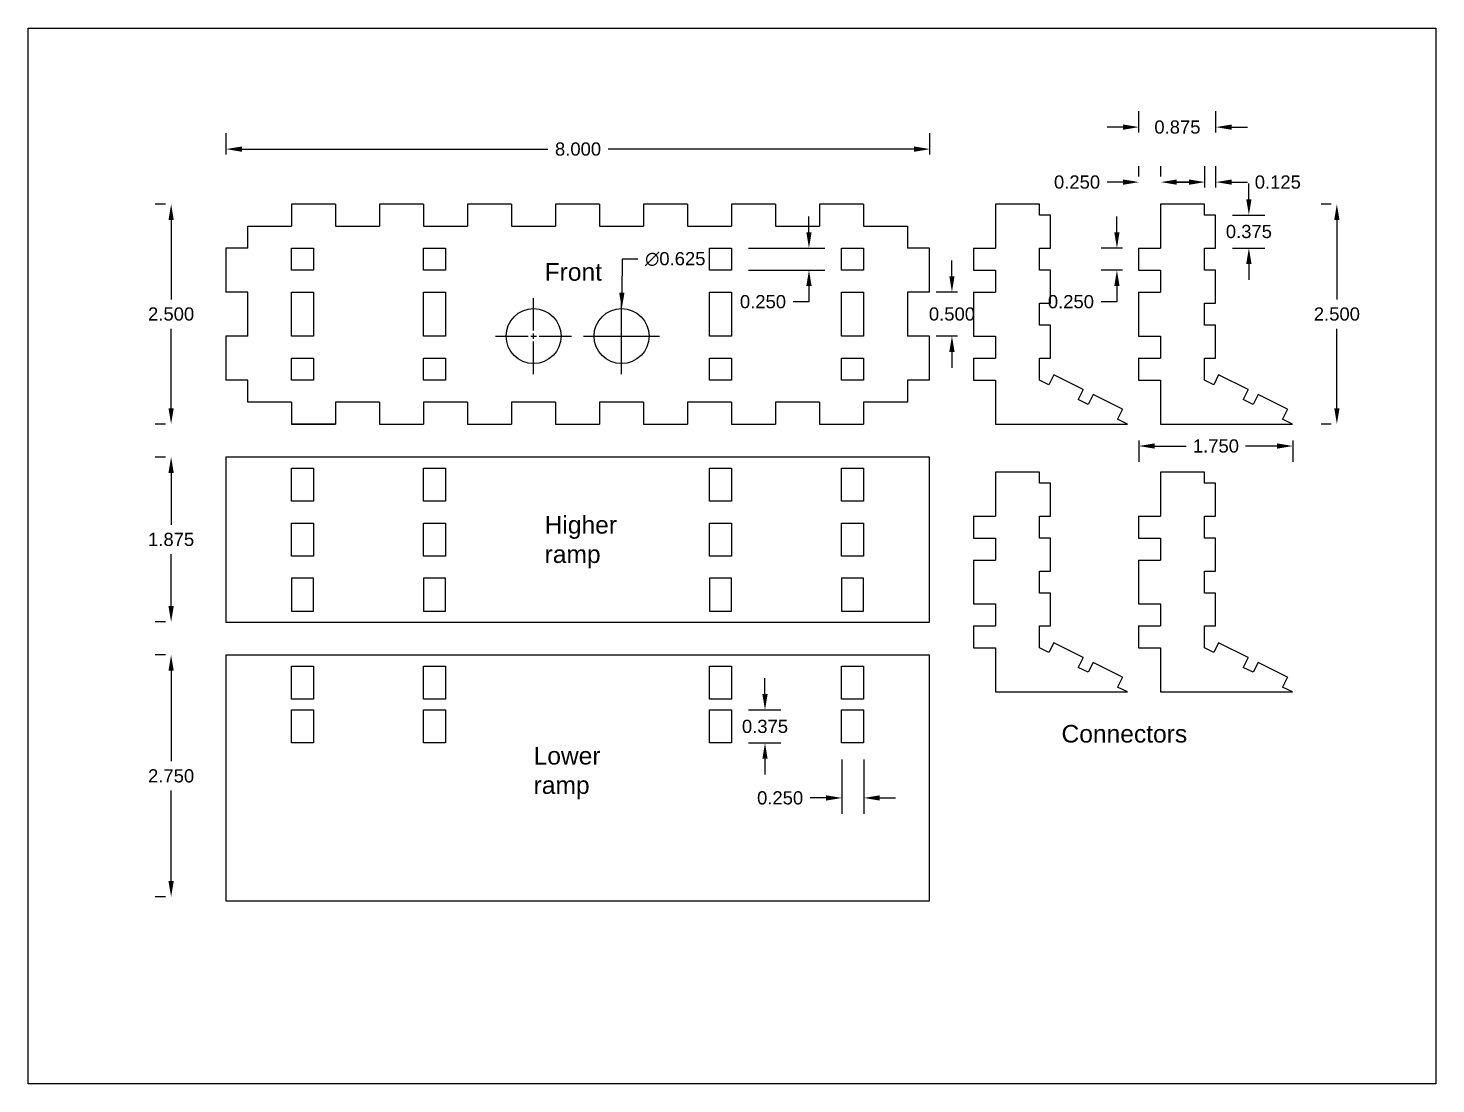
# Model space of a CAD drawing. Header units: inches. Extents: x -38 to 34.9, y -2.3 to 35.3.
# Drawn here: x 0 to 16, y 0 to 12 of the extents above; entities that cross this region are included whole.
import ezdxf

# ---------------------------------------------------------------- set-up
doc = ezdxf.new("R2010")
doc.units = ezdxf.units.IN
doc.header["$MEASUREMENT"] = 0
doc.linetypes.add('CENTER2', pattern=[1.125, 0.75, -0.125, 0.125, -0.125])
for name, color, linetype in [('Construction line', 3, 'Continuous'), ('Cut', 1, 'Continuous'), ('Labels', 6, 'Continuous')]:
    doc.layers.add(name, color=color, linetype=linetype)
doc.styles.get("Standard").update_dxf_attribs({"font": 'Arial.ttf'})
doc.dimstyles.get("Standard").update_dxf_attribs({"dimtxt": 0.15, "dimasz": 0.18, "dimexe": 0.18, "dimexo": 0.0625, "dimgap": 0.09, "dimtad": 0, "dimtih": 1, "dimtoh": 1, "dimdec": 3, "dimzin": 0, "dimdsep": 46, "dimtxsty": 'Standard', "dimcen": 0.09, "dimadec": 0, "dimazin": 0, "dimtfac": 1, "dimtdec": 3, "dimtofl": 0, "dimtmove": 0, "dimatfit": 3, "dimfxl": 1, "dimtolj": 1, "dimtzin": 0, "dimarcsym": 0})

# ---------------------------------------------------------------- blocks, each defined once
blk = doc.blocks.new('*D79')
at = {"layer": 'Defpoints', "color": 0, "transparency": 16777216}
for p in [(1.625, 10), (1.625, 7.5), (1.625, 7.5)]:
    blk.add_point(p, dxfattribs=at)
at = {"layer": 'Labels', "color": 0, "lineweight": -2, "transparency": 16777216}
for p, q in [((1.562, 10), (1.445, 10)), ((1.625, 9.82), (1.625, 8.916)), ((1.625, 7.68), (1.625, 8.584)), ((1.562, 7.5), (1.445, 7.5))]:
    blk.add_line(p, q, dxfattribs=at)
at = {"layer": 'Labels', "color": 0, "transparency": 16777216}
for points in [[(1.595, 9.82), (1.655, 9.82), (1.625, 10)], [(1.595, 7.68), (1.655, 7.68), (1.625, 7.5)]]:
    blk.add_solid(points, dxfattribs=at)
at = {"layer": 'Labels', "color": 0, "transparency": 16777216, "insert": (1.625, 8.75), "char_height": 0.15, "attachment_point": 5}
blk.add_mtext('\\A1;2.500', dxfattribs=at)
blk = doc.blocks.new('*D80')
at = {"layer": 'Defpoints', "color": 0, "transparency": 16777216}
for p in [(1.625, 7.125), (1.625, 7.125), (1.625, 5.25)]:
    blk.add_point(p, dxfattribs=at)
at = {"layer": 'Labels', "color": 0, "lineweight": -2, "transparency": 16777216}
for p, q in [((1.562, 7.125), (1.445, 7.125)), ((1.625, 6.945), (1.625, 6.354)), ((1.625, 5.43), (1.625, 6.021)), ((1.562, 5.25), (1.445, 5.25))]:
    blk.add_line(p, q, dxfattribs=at)
at = {"layer": 'Labels', "color": 0, "transparency": 16777216}
for points in [[(1.595, 6.945), (1.655, 6.945), (1.625, 7.125)], [(1.595, 5.43), (1.655, 5.43), (1.625, 5.25)]]:
    blk.add_solid(points, dxfattribs=at)
at = {"layer": 'Labels', "color": 0, "transparency": 16777216, "insert": (1.625, 6.188), "char_height": 0.15, "attachment_point": 5}
blk.add_mtext('\\A1;1.875', dxfattribs=at)
blk = doc.blocks.new('*D81')
at = {"layer": 'Defpoints', "color": 0, "transparency": 16777216}
for p in [(1.625, 4.875), (1.625, 2.125), (1.625, 2.125)]:
    blk.add_point(p, dxfattribs=at)
at = {"layer": 'Labels', "color": 0, "lineweight": -2, "transparency": 16777216}
for p, q in [((1.562, 4.875), (1.445, 4.875)), ((1.625, 4.695), (1.625, 3.666)), ((1.625, 2.305), (1.625, 3.334)), ((1.562, 2.125), (1.445, 2.125))]:
    blk.add_line(p, q, dxfattribs=at)
at = {"layer": 'Labels', "color": 0, "transparency": 16777216}
for points in [[(1.595, 4.695), (1.655, 4.695), (1.625, 4.875)], [(1.595, 2.305), (1.655, 2.305), (1.625, 2.125)]]:
    blk.add_solid(points, dxfattribs=at)
at = {"layer": 'Labels', "color": 0, "transparency": 16777216, "insert": (1.625, 3.5), "char_height": 0.15, "attachment_point": 5}
blk.add_mtext('\\A1;2.750', dxfattribs=at)
blk = doc.blocks.new('*D82')
at = {"layer": 'Defpoints', "color": 0, "transparency": 16777216}
for p in [(10.25, 10.625), (2.25, 10.5), (10.25, 10.5)]:
    blk.add_point(p, dxfattribs=at)
at = {"layer": 'Labels', "color": 0, "lineweight": -2, "transparency": 16777216}
for p, q in [((2.25, 10.562), (2.25, 10.805)), ((10.25, 10.562), (10.25, 10.805)), ((2.43, 10.625), (5.907, 10.625)), ((10.07, 10.625), (6.593, 10.625))]:
    blk.add_line(p, q, dxfattribs=at)
at = {"layer": 'Labels', "color": 0, "transparency": 16777216}
for points in [[(2.43, 10.655), (2.43, 10.595), (2.25, 10.625)], [(10.07, 10.655), (10.07, 10.595), (10.25, 10.625)]]:
    blk.add_solid(points, dxfattribs=at)
at = {"layer": 'Labels', "color": 0, "transparency": 16777216, "insert": (6.25, 10.625), "char_height": 0.15, "attachment_point": 5}
blk.add_mtext('\\A1;8.000', dxfattribs=at)
blk = doc.blocks.new('*U83')
at = {"layer": 'Labels', "color": 0, "linetype": 'CENTER2', "transparency": 16777216}
for p, q in [((0, 0.0625), (0, 0.4325)), ((-0.4325, 0), (-0.0625, 0)), ((0.0625, 0), (0.4325, 0)), ((0, -0.4325), (0, -0.0625))]:
    blk.add_line(p, q, dxfattribs=at)
at = {"layer": 'Labels', "color": 0, "linetype": 'Continuous', "transparency": 16777216}
for p, q in [((-0.03125, 0), (0.03125, 0)), ((0, -0.03125), (0, 0.03125))]:
    blk.add_line(p, q, dxfattribs=at)
blk = doc.blocks.new('*U84')
at = {"layer": 'Labels', "color": 0, "linetype": 'CENTER2', "transparency": 16777216}
for p, q in [((0, 0.0625), (0, 0.4325)), ((-0.4325, 0), (-0.0625, 0)), ((0.0625, 0), (0.4325, 0)), ((0, -0.4325), (0, -0.0625))]:
    blk.add_line(p, q, dxfattribs=at)
at = {"layer": 'Labels', "color": 0, "linetype": 'Continuous', "transparency": 16777216}
for p, q in [((-0.03125, 0), (0.03125, 0)), ((0, -0.03125), (0, 0.03125))]:
    blk.add_line(p, q, dxfattribs=at)
blk = doc.blocks.new('*D85')
at = {"layer": 'Defpoints', "color": 0, "transparency": 16777216}
for p in [(6.747, 8.812), (6.743, 8.187)]:
    blk.add_point(p, dxfattribs=at)
at = {"layer": 'Labels', "color": 0, "lineweight": -2, "transparency": 16777216}
for p, q in [((6.75, 9.375), (6.748, 8.992)), ((6.93, 9.375), (6.75, 9.375)), ((6.655, 8.5), (6.835, 8.5)), ((6.745, 8.41), (6.745, 8.59))]:
    blk.add_line(p, q, dxfattribs=at)
at = {"layer": 'Labels', "color": 0, "transparency": 16777216}
blk.add_solid([(6.718, 8.992), (6.778, 8.992), (6.747, 8.812)], dxfattribs=at)
at = {"layer": 'Labels', "color": 0, "transparency": 16777216, "insert": (7.355, 9.375), "char_height": 0.15, "attachment_point": 5}
blk.add_mtext('\\A1;∅0.625', dxfattribs=at)
blk = doc.blocks.new('*D86')
at = {"layer": 'Defpoints', "color": 0, "transparency": 16777216}
for p in [(8.125, 4.25), (8.125, 3.875), (8.375, 3.875)]:
    blk.add_point(p, dxfattribs=at)
at = {"layer": 'Labels', "color": 0, "lineweight": -2, "transparency": 16777216}
for p, q in [((8.375, 4.43), (8.375, 4.61)), ((8.1875, 4.25), (8.555, 4.25)), ((8.1875, 3.875), (8.555, 3.875)), ((8.375, 3.695), (8.375, 3.515))]:
    blk.add_line(p, q, dxfattribs=at)
at = {"layer": 'Labels', "color": 0, "transparency": 16777216}
for points in [[(8.345, 4.43), (8.405, 4.43), (8.375, 4.25)], [(8.345, 3.695), (8.405, 3.695), (8.375, 3.875)]]:
    blk.add_solid(points, dxfattribs=at)
at = {"layer": 'Labels', "color": 0, "transparency": 16777216, "insert": (8.375, 4.0625), "char_height": 0.15, "attachment_point": 5}
blk.add_mtext('\\A1;0.375', dxfattribs=at)
blk = doc.blocks.new('*D87')
at = {"layer": 'Defpoints', "color": 0, "transparency": 16777216}
for p in [(8.125, 9.5), (8.125, 9.25), (8.875, 9.25)]:
    blk.add_point(p, dxfattribs=at)
at = {"layer": 'Labels', "color": 0, "lineweight": -2, "transparency": 16777216}
for p, q in [((8.875, 9.68), (8.875, 9.86)), ((8.188, 9.5), (9.055, 9.5)), ((8.188, 9.25), (9.055, 9.25)), ((8.875, 9.07), (8.875, 8.89)), ((8.875, 8.89), (8.695, 8.89))]:
    blk.add_line(p, q, dxfattribs=at)
at = {"layer": 'Labels', "color": 0, "transparency": 16777216}
for points in [[(8.845, 9.68), (8.905, 9.68), (8.875, 9.5)], [(8.845, 9.07), (8.905, 9.07), (8.875, 9.25)]]:
    blk.add_solid(points, dxfattribs=at)
at = {"layer": 'Labels', "color": 0, "transparency": 16777216, "insert": (8.352, 8.89), "char_height": 0.15, "attachment_point": 5}
blk.add_mtext('\\A1;0.250', dxfattribs=at)
blk = doc.blocks.new('*D88')
at = {"layer": 'Defpoints', "color": 0, "transparency": 16777216}
for p in [(13.5, 10.25), (13.375, 10.125), (13.5, 10.125)]:
    blk.add_point(p, dxfattribs=at)
at = {"layer": 'Labels', "color": 0, "lineweight": -2, "transparency": 16777216}
for p, q in [((13.375, 10.188), (13.375, 10.43)), ((13.5, 10.188), (13.5, 10.43)), ((13.195, 10.25), (13.015, 10.25)), ((13.68, 10.25), (13.86, 10.25))]:
    blk.add_line(p, q, dxfattribs=at)
at = {"layer": 'Labels', "color": 0, "transparency": 16777216}
for points in [[(13.195, 10.28), (13.195, 10.22), (13.375, 10.25)], [(13.68, 10.28), (13.68, 10.22), (13.5, 10.25)]]:
    blk.add_solid(points, dxfattribs=at)
at = {"layer": 'Labels', "color": 0, "transparency": 16777216, "insert": (14.204, 10.25), "char_height": 0.15, "attachment_point": 5}
blk.add_mtext('\\A1;0.125', dxfattribs=at)
blk = doc.blocks.new('*D89')
at = {"layer": 'Defpoints', "color": 0, "transparency": 16777216}
for p in [(14.875, 10), (14.875, 7.5), (14.875, 7.5)]:
    blk.add_point(p, dxfattribs=at)
at = {"layer": 'Labels', "color": 0, "lineweight": -2, "transparency": 16777216}
for p, q in [((14.812, 10), (14.695, 10)), ((14.875, 9.82), (14.875, 8.916)), ((14.875, 7.68), (14.875, 8.584)), ((14.812, 7.5), (14.695, 7.5))]:
    blk.add_line(p, q, dxfattribs=at)
at = {"layer": 'Labels', "color": 0, "transparency": 16777216}
for points in [[(14.845, 9.82), (14.905, 9.82), (14.875, 10)], [(14.845, 7.68), (14.905, 7.68), (14.875, 7.5)]]:
    blk.add_solid(points, dxfattribs=at)
at = {"layer": 'Labels', "color": 0, "transparency": 16777216, "insert": (14.875, 8.75), "char_height": 0.15, "attachment_point": 5}
blk.add_mtext('\\A1;2.500', dxfattribs=at)
blk = doc.blocks.new('*D90')
at = {"layer": 'Defpoints', "color": 0, "transparency": 16777216}
for p in [(12.625, 10.75), (13.5, 10.875), (13.5, 10.75)]:
    blk.add_point(p, dxfattribs=at)
at = {"layer": 'Labels', "color": 0, "lineweight": -2, "transparency": 16777216}
for p, q in [((12.625, 10.8125), (12.625, 11.055)), ((13.5, 10.8125), (13.5, 11.055)), ((12.445, 10.875), (12.265, 10.875)), ((13.68, 10.875), (13.86, 10.875))]:
    blk.add_line(p, q, dxfattribs=at)
at = {"layer": 'Labels', "color": 0, "transparency": 16777216}
for points in [[(12.445, 10.905), (12.445, 10.845), (12.625, 10.875)], [(13.68, 10.905), (13.68, 10.845), (13.5, 10.875)]]:
    blk.add_solid(points, dxfattribs=at)
at = {"layer": 'Labels', "color": 0, "transparency": 16777216, "insert": (13.0625, 10.875), "char_height": 0.15, "attachment_point": 5}
blk.add_mtext('\\A1;0.875', dxfattribs=at)
blk = doc.blocks.new('*D91')
at = {"layer": 'Defpoints', "color": 0, "transparency": 16777216}
for p in [(12.5, 9.5), (12.375, 9.25), (12.5, 9.25)]:
    blk.add_point(p, dxfattribs=at)
at = {"layer": 'Labels', "color": 0, "lineweight": -2, "transparency": 16777216}
for p, q in [((12.375, 9.68), (12.375, 9.86)), ((12.438, 9.5), (12.195, 9.5)), ((12.438, 9.25), (12.195, 9.25)), ((12.375, 9.07), (12.375, 8.89)), ((12.375, 8.89), (12.195, 8.89))]:
    blk.add_line(p, q, dxfattribs=at)
at = {"layer": 'Labels', "color": 0, "transparency": 16777216}
for points in [[(12.345, 9.68), (12.405, 9.68), (12.375, 9.5)], [(12.345, 9.07), (12.405, 9.07), (12.375, 9.25)]]:
    blk.add_solid(points, dxfattribs=at)
at = {"layer": 'Labels', "color": 0, "transparency": 16777216, "insert": (11.852, 8.89), "char_height": 0.15, "attachment_point": 5}
blk.add_mtext('\\A1;0.250', dxfattribs=at)
blk = doc.blocks.new('*D92')
at = {"layer": 'Defpoints', "color": 0, "transparency": 16777216}
for p in [(13.625, 9.875), (13.625, 9.5), (13.875, 9.5)]:
    blk.add_point(p, dxfattribs=at)
at = {"layer": 'Labels', "color": 0, "lineweight": -2, "transparency": 16777216}
for p, q in [((13.875, 10.055), (13.875, 10.235)), ((13.6875, 9.875), (14.055, 9.875)), ((13.6875, 9.5), (14.055, 9.5)), ((13.875, 9.32), (13.875, 9.14))]:
    blk.add_line(p, q, dxfattribs=at)
at = {"layer": 'Labels', "color": 0, "transparency": 16777216}
for points in [[(13.845, 10.055), (13.905, 10.055), (13.875, 9.875)], [(13.845, 9.32), (13.905, 9.32), (13.875, 9.5)]]:
    blk.add_solid(points, dxfattribs=at)
at = {"layer": 'Labels', "color": 0, "transparency": 16777216, "insert": (13.875, 9.6875), "char_height": 0.15, "attachment_point": 5}
blk.add_mtext('\\A1;0.375', dxfattribs=at)
blk = doc.blocks.new('*D93')
at = {"layer": 'Defpoints', "color": 0, "transparency": 16777216}
for p in [(12.625, 7.375), (14.375, 7.375), (14.375, 7.25)]:
    blk.add_point(p, dxfattribs=at)
at = {"layer": 'Labels', "color": 0, "lineweight": -2, "transparency": 16777216}
for p, q in [((12.625, 7.312), (12.625, 7.07)), ((12.805, 7.25), (13.164, 7.25)), ((14.195, 7.25), (13.836, 7.25)), ((14.375, 7.312), (14.375, 7.07))]:
    blk.add_line(p, q, dxfattribs=at)
at = {"layer": 'Labels', "color": 0, "transparency": 16777216}
for points in [[(12.805, 7.28), (12.805, 7.22), (12.625, 7.25)], [(14.195, 7.28), (14.195, 7.22), (14.375, 7.25)]]:
    blk.add_solid(points, dxfattribs=at)
at = {"layer": 'Labels', "color": 0, "transparency": 16777216, "insert": (13.5, 7.25), "char_height": 0.15, "attachment_point": 5}
blk.add_mtext('\\A1;1.750', dxfattribs=at)
blk = doc.blocks.new('*D94')
at = {"layer": 'Defpoints', "color": 0, "transparency": 16777216}
for p in [(12.625, 10.25), (12.625, 10.25), (12.875, 10.25)]:
    blk.add_point(p, dxfattribs=at)
at = {"layer": 'Labels', "color": 0, "lineweight": -2, "transparency": 16777216}
for p, q in [((12.625, 10.312), (12.625, 10.43)), ((12.875, 10.312), (12.875, 10.43)), ((12.445, 10.25), (12.265, 10.25)), ((13.055, 10.25), (13.235, 10.25))]:
    blk.add_line(p, q, dxfattribs=at)
at = {"layer": 'Labels', "color": 0, "transparency": 16777216}
for points in [[(12.445, 10.28), (12.445, 10.22), (12.625, 10.25)], [(13.055, 10.28), (13.055, 10.22), (12.875, 10.25)]]:
    blk.add_solid(points, dxfattribs=at)
at = {"layer": 'Labels', "color": 0, "transparency": 16777216, "insert": (11.922, 10.25), "char_height": 0.15, "attachment_point": 5}
blk.add_mtext('\\A1;0.250', dxfattribs=at)
blk = doc.blocks.new('*D95')
at = {"layer": 'Defpoints', "color": 0, "transparency": 16777216}
for p in [(10.625, 9), (10.5, 8.5), (10.625, 8.5)]:
    blk.add_point(p, dxfattribs=at)
at = {"layer": 'Labels', "color": 0, "lineweight": -2, "transparency": 16777216}
for p, q in [((10.5, 9.18), (10.5, 9.36)), ((10.5625, 9), (10.32, 9)), ((10.5625, 8.5), (10.32, 8.5)), ((10.5, 8.32), (10.5, 8.14))]:
    blk.add_line(p, q, dxfattribs=at)
at = {"layer": 'Labels', "color": 0, "transparency": 16777216}
for points in [[(10.47, 9.18), (10.53, 9.18), (10.5, 9)], [(10.47, 8.32), (10.53, 8.32), (10.5, 8.5)]]:
    blk.add_solid(points, dxfattribs=at)
at = {"layer": 'Labels', "color": 0, "transparency": 16777216, "insert": (10.5, 8.75), "char_height": 0.15, "attachment_point": 5}
blk.add_mtext('\\A1;0.500', dxfattribs=at)
blk = doc.blocks.new('*D96')
at = {"layer": 'Defpoints', "color": 0, "transparency": 16777216}
for p in [(9.25, 3.75), (9.5, 3.75), (9.25, 3.25)]:
    blk.add_point(p, dxfattribs=at)
at = {"layer": 'Labels', "color": 0, "lineweight": -2, "transparency": 16777216}
for p, q in [((9.25, 3.688), (9.25, 3.07)), ((9.5, 3.688), (9.5, 3.07)), ((9.07, 3.25), (8.89, 3.25)), ((9.68, 3.25), (9.86, 3.25))]:
    blk.add_line(p, q, dxfattribs=at)
at = {"layer": 'Labels', "color": 0, "transparency": 16777216}
for points in [[(9.07, 3.28), (9.07, 3.22), (9.25, 3.25)], [(9.68, 3.28), (9.68, 3.22), (9.5, 3.25)]]:
    blk.add_solid(points, dxfattribs=at)
at = {"layer": 'Labels', "color": 0, "transparency": 16777216, "insert": (8.547, 3.25), "char_height": 0.15, "attachment_point": 5}
blk.add_mtext('\\A1;0.250', dxfattribs=at)

msp = doc.modelspace()

# ---------------------------------------------------------------- linework, layer by layer
at = {"layer": 'Construction line'}
for p, q in [((0, 0), (0, 12)), ((0, 12), (16, 12)), ((16, 12), (16, 0)), ((16, 0), (0, 0)), ((0, 0), (0, 0))]:
    msp.add_line(p, q, dxfattribs=at)
at = {"layer": 'Cut'}
for p, q in [((3.4951, 9.9995), (2.9951, 9.9995)), ((2.9951, 9.9995), (2.9951, 9.7495)), ((3.4951, 9.9995), (3.4951, 9.7495)), ((4.4951, 9.9995), (3.9951, 9.9995)), ((3.9951, 9.9995), (3.9951, 9.7495)), ((4.4951, 9.9995), (4.4951, 9.7495)), ((5.4951, 9.9995), (4.9951, 9.9995)), ((4.9951, 9.9995), (4.9951, 9.7495)), ((5.4951, 9.9995), (5.4951, 9.7495)), ((6.4951, 9.9995), (5.9951, 9.9995)), ((5.9951, 9.9995), (5.9951, 9.7495)), ((6.4951, 9.9995), (6.4951, 9.7495)), ((7.4951, 9.9995), (6.9951, 9.9995)), ((6.9951, 9.9995), (6.9951, 9.7495)), ((7.4951, 9.9995), (7.4951, 9.7495)), ((8.4951, 9.9995), (7.9951, 9.9995)), ((7.9951, 9.9995), (7.9951, 9.7495)), ((8.4951, 9.9995), (8.4951, 9.7495)), ((9.4951, 9.9995), (8.9951, 9.9995)), ((8.9951, 9.9995), (8.9951, 9.7495)), ((9.4951, 9.9995), (9.4951, 9.7495)), ((10.9951, 9.9995), (10.9951, 9.4995)), ((11.4951, 9.9995), (10.9951, 9.9995)), ((11.4951, 9.8745), (11.4951, 9.9995)), ((12.8701, 9.9995), (12.8701, 9.4995)), ((13.3701, 9.9995), (12.8701, 9.9995)), ((13.3701, 9.8745), (13.3701, 9.9995)), ((11.6201, 9.8745), (11.4951, 9.8745)), ((11.6201, 9.4995), (11.6201, 9.8745)), ((13.4951, 9.8745), (13.3701, 9.8745)), ((13.4951, 9.4995), (13.4951, 9.8745)), ((2.4951, 9.4995), (2.4951, 9.7495)), ((2.4951, 9.7495), (2.9951, 9.7495)), ((3.4951, 9.7495), (3.9951, 9.7495)), ((4.4951, 9.7495), (4.9951, 9.7495)), ((5.4951, 9.7495), (5.9951, 9.7495)), ((6.4951, 9.7495), (6.9951, 9.7495)), ((7.4951, 9.7495), (7.9951, 9.7495)), ((8.4951, 9.7495), (8.9951, 9.7495)), ((9.4951, 9.7495), (9.9951, 9.7495)), ((9.9951, 9.7495), (9.9951, 9.4995)), ((2.2451, 9.4995), (2.2451, 8.9995)), ((2.4951, 9.4995), (2.2451, 9.4995)), ((2.9951, 9.4995), (3.2451, 9.4995)), ((2.9951, 9.2495), (2.9951, 9.4995)), ((3.2451, 9.4995), (3.2451, 9.2495)), ((4.4951, 9.4995), (4.7451, 9.4995)), ((4.4951, 9.2495), (4.4951, 9.4995)), ((4.7451, 9.4995), (4.7451, 9.2495)), ((7.7451, 9.4995), (7.9951, 9.4995)), ((7.7451, 9.2495), (7.7451, 9.4995)), ((7.9951, 9.4995), (7.9951, 9.2495)), ((9.2451, 9.4995), (9.4951, 9.4995)), ((9.2451, 9.2495), (9.2451, 9.4995)), ((9.4951, 9.4995), (9.4951, 9.2495)), ((10.2451, 9.4995), (9.9951, 9.4995)), ((10.2451, 8.9995), (10.2451, 9.4995)), ((10.7451, 9.4995), (10.7451, 9.2495)), ((10.7451, 9.4995), (10.9951, 9.4995)), ((11.4951, 9.2495), (11.4951, 9.4995)), ((11.4951, 9.4995), (11.6201, 9.4995)), ((12.6201, 9.4995), (12.6201, 9.2495)), ((12.6201, 9.4995), (12.8701, 9.4995)), ((13.3701, 9.2495), (13.3701, 9.4995)), ((13.3701, 9.4995), (13.4951, 9.4995)), ((3.2451, 9.2495), (2.9951, 9.2495)), ((4.7451, 9.2495), (4.4951, 9.2495)), ((7.9951, 9.2495), (7.7451, 9.2495)), ((9.4951, 9.2495), (9.2451, 9.2495)), ((10.7451, 9.2495), (10.9951, 9.2495)), ((10.9951, 9.2495), (10.9951, 8.9995)), ((11.6201, 9.2495), (11.4951, 9.2495)), ((11.6201, 8.8745), (11.6201, 9.2495)), ((12.6201, 9.2495), (12.8701, 9.2495)), ((12.8701, 9.2495), (12.8701, 8.9995)), ((13.4951, 9.2495), (13.3701, 9.2495)), ((13.4951, 8.8745), (13.4951, 9.2495)), ((2.4951, 8.9995), (2.2451, 8.9995)), ((2.4951, 8.4995), (2.4951, 8.9995)), ((2.9951, 8.9995), (3.2451, 8.9995)), ((2.9951, 8.4995), (2.9951, 8.9995)), ((3.2451, 8.9995), (3.2451, 8.4995)), ((4.4951, 8.9995), (4.7451, 8.9995)), ((4.4951, 8.4995), (4.4951, 8.9995)), ((4.7451, 8.9995), (4.7451, 8.4995)), ((7.7451, 8.9995), (7.9951, 8.9995)), ((7.7451, 8.4995), (7.7451, 8.9995)), ((7.9951, 8.9995), (7.9951, 8.4995)), ((9.2451, 8.9995), (9.4951, 8.9995)), ((9.2451, 8.4995), (9.2451, 8.9995)), ((9.4951, 8.9995), (9.4951, 8.4995)), ((9.9951, 8.9995), (9.9951, 8.4995)), ((10.2451, 8.9995), (9.9951, 8.9995)), ((10.7451, 8.9995), (10.7451, 8.4995)), ((10.7451, 8.9995), (10.9951, 8.9995)), ((12.6201, 8.9995), (12.6201, 8.4995)), ((12.6201, 8.9995), (12.8701, 8.9995)), ((11.4951, 8.6245), (11.4951, 8.8745)), ((11.4951, 8.8745), (11.6201, 8.8745)), ((13.3701, 8.6245), (13.3701, 8.8745)), ((13.3701, 8.8745), (13.4951, 8.8745)), ((2.2451, 8.4995), (2.2451, 7.9995)), ((2.4951, 8.4995), (2.2451, 8.4995)), ((3.2451, 8.4995), (2.9951, 8.4995)), ((4.7451, 8.4995), (4.4951, 8.4995)), ((7.9951, 8.4995), (7.7451, 8.4995)), ((9.4951, 8.4995), (9.2451, 8.4995)), ((10.2451, 8.4995), (9.9951, 8.4995)), ((10.2451, 7.9995), (10.2451, 8.4995)), ((10.7451, 8.4995), (10.9951, 8.4995)), ((10.9951, 8.4995), (10.9951, 8.2495)), ((11.6201, 8.6245), (11.4951, 8.6245)), ((11.6201, 8.2495), (11.6201, 8.6245)), ((12.6201, 8.4995), (12.8701, 8.4995)), ((12.8701, 8.4995), (12.8701, 8.2495)), ((13.4951, 8.6245), (13.3701, 8.6245)), ((13.4951, 8.2495), (13.4951, 8.6245)), ((2.9951, 8.2495), (3.2451, 8.2495)), ((2.9951, 7.9995), (2.9951, 8.2495)), ((3.2451, 8.2495), (3.2451, 7.9995)), ((4.4951, 8.2495), (4.7451, 8.2495)), ((4.4951, 7.9995), (4.4951, 8.2495)), ((4.7451, 8.2495), (4.7451, 7.9995)), ((7.7451, 8.2495), (7.9951, 8.2495)), ((7.7451, 7.9995), (7.7451, 8.2495)), ((7.9951, 8.2495), (7.9951, 7.9995)), ((9.2451, 8.2495), (9.4951, 8.2495)), ((9.2451, 7.9995), (9.2451, 8.2495)), ((9.4951, 8.2495), (9.4951, 7.9995)), ((10.7451, 8.2495), (10.7451, 7.9995)), ((10.7451, 8.2495), (10.9951, 8.2495)), ((11.4951, 7.9995), (11.4951, 8.2495)), ((11.4951, 8.2495), (11.6201, 8.2495)), ((12.6201, 8.2495), (12.6201, 7.9995)), ((12.6201, 8.2495), (12.8701, 8.2495)), ((13.3701, 7.9995), (13.3701, 8.2495)), ((13.3701, 8.2495), (13.4951, 8.2495)), ((11.6565, 8.0586), (11.6006, 7.9467)), ((11.992, 7.8908), (11.6565, 8.0586)), ((13.5315, 8.0586), (13.4756, 7.9467)), ((13.867, 7.8908), (13.5315, 8.0586)), ((2.4951, 7.9995), (2.2451, 7.9995)), ((2.4951, 7.7495), (2.4951, 7.9995)), ((3.2451, 7.9995), (2.9951, 7.9995)), ((4.7451, 7.9995), (4.4951, 7.9995)), ((7.9951, 7.9995), (7.7451, 7.9995)), ((9.4951, 7.9995), (9.2451, 7.9995)), ((9.9951, 7.9995), (9.9951, 7.7495)), ((10.2451, 7.9995), (9.9951, 7.9995)), ((10.7451, 7.9995), (10.9951, 7.9995)), ((10.9951, 7.9995), (10.9951, 7.4995)), ((11.6006, 7.9467), (11.4951, 7.9995)), ((11.992, 7.8908), (11.9361, 7.779)), ((12.6201, 7.9995), (12.8701, 7.9995)), ((12.8701, 7.9995), (12.8701, 7.4995)), ((13.4756, 7.9467), (13.3701, 7.9995)), ((13.867, 7.8908), (13.8111, 7.779)), ((2.9951, 7.7495), (2.4951, 7.7495)), ((2.9951, 7.7495), (2.9951, 7.4995)), ((3.9951, 7.7495), (3.4951, 7.7495)), ((3.4951, 7.7495), (3.4951, 7.4995)), ((3.9951, 7.7495), (3.9951, 7.4995)), ((4.9951, 7.7495), (4.4951, 7.7495)), ((4.4951, 7.7495), (4.4951, 7.4995)), ((4.9951, 7.7495), (4.9951, 7.4995)), ((5.9951, 7.7495), (5.4951, 7.7495)), ((5.4951, 7.7495), (5.4951, 7.4995)), ((5.9951, 7.7495), (5.9951, 7.4995)), ((6.9951, 7.7495), (6.4951, 7.7495)), ((6.4951, 7.7495), (6.4951, 7.4995)), ((6.9951, 7.7495), (6.9951, 7.4995)), ((7.9951, 7.7495), (7.4951, 7.7495)), ((7.4951, 7.7495), (7.4951, 7.4995)), ((7.9951, 7.7495), (7.9951, 7.4995)), ((8.9951, 7.7495), (8.4951, 7.7495)), ((8.4951, 7.7495), (8.4951, 7.4995)), ((8.9951, 7.7495), (8.9951, 7.4995)), ((9.9951, 7.7495), (9.4951, 7.7495)), ((9.4951, 7.7495), (9.4951, 7.4995)), ((12.0479, 7.7231), (11.9361, 7.779)), ((12.1038, 7.8349), (12.0479, 7.7231)), ((12.4392, 7.6672), (12.1038, 7.8349)), ((13.9229, 7.7231), (13.8111, 7.779)), ((13.9788, 7.8349), (13.9229, 7.7231)), ((14.3142, 7.6672), (13.9788, 7.8349)), ((12.4392, 7.6672), (12.3833, 7.5554)), ((12.4951, 7.4995), (12.3833, 7.5554)), ((14.3142, 7.6672), (14.2583, 7.5554)), ((14.3701, 7.4995), (14.2583, 7.5554)), ((2.9951, 7.4995), (3.4951, 7.4995)), ((3.4951, 7.4995), (2.9951, 7.4995)), ((3.9951, 7.4995), (4.4951, 7.4995)), ((4.9951, 7.4995), (5.4951, 7.4995)), ((5.9951, 7.4995), (6.4951, 7.4995)), ((6.9951, 7.4995), (7.4951, 7.4995)), ((7.9951, 7.4995), (8.4951, 7.4995)), ((8.9951, 7.4995), (9.4951, 7.4995)), ((10.9951, 7.4995), (12.4951, 7.4995)), ((12.8701, 7.4995), (14.3701, 7.4995)), ((2.2451, 7.1245), (2.2451, 5.2495)), ((10.2451, 7.1245), (2.2451, 7.1245)), ((10.2451, 5.2495), (10.2451, 7.1245)), ((2.9951, 6.9995), (3.2451, 6.9995)), ((2.9951, 6.6245), (2.9951, 6.9995)), ((3.2451, 6.9995), (3.2451, 6.6245)), ((4.4951, 6.9995), (4.7451, 6.9995)), ((4.4951, 6.6245), (4.4951, 6.9995)), ((4.7451, 6.9995), (4.7451, 6.6245)), ((7.7451, 6.9995), (7.9951, 6.9995)), ((7.7451, 6.6245), (7.7451, 6.9995)), ((7.9951, 6.9995), (7.9951, 6.6245)), ((9.2451, 6.9995), (9.4951, 6.9995)), ((9.2451, 6.6245), (9.2451, 6.9995)), ((9.4951, 6.9995), (9.4951, 6.6245)), ((10.9951, 6.9544), (10.9951, 6.4544)), ((11.4951, 6.9544), (10.9951, 6.9544)), ((11.4951, 6.8294), (11.4951, 6.9544)), ((12.8701, 6.9544), (12.8701, 6.4544)), ((13.3701, 6.9544), (12.8701, 6.9544)), ((13.3701, 6.8294), (13.3701, 6.9544)), ((11.6201, 6.8294), (11.4951, 6.8294)), ((11.6201, 6.4544), (11.6201, 6.8294)), ((13.4951, 6.8294), (13.3701, 6.8294)), ((13.4951, 6.4544), (13.4951, 6.8294)), ((3.2451, 6.6245), (2.9951, 6.6245)), ((4.7451, 6.6245), (4.4951, 6.6245)), ((7.9951, 6.6245), (7.7451, 6.6245)), ((9.4951, 6.6245), (9.2451, 6.6245)), ((10.7451, 6.4544), (10.7451, 6.2044)), ((10.7451, 6.4544), (10.9951, 6.4544)), ((11.4951, 6.2044), (11.4951, 6.4544)), ((11.4951, 6.4544), (11.6201, 6.4544)), ((12.6201, 6.4544), (12.6201, 6.2044)), ((12.6201, 6.4544), (12.8701, 6.4544)), ((13.3701, 6.2044), (13.3701, 6.4544)), ((13.3701, 6.4544), (13.4951, 6.4544)), ((2.9951, 6.3745), (3.2451, 6.3745)), ((2.9951, 5.9995), (2.9951, 6.3745)), ((3.2451, 6.3745), (3.2451, 5.9995)), ((4.4951, 6.3745), (4.7451, 6.3745)), ((4.4951, 5.9995), (4.4951, 6.3745)), ((4.7451, 6.3745), (4.7451, 5.9995)), ((7.7451, 6.3745), (7.9951, 6.3745)), ((7.7451, 5.9995), (7.7451, 6.3745)), ((7.9951, 6.3745), (7.9951, 5.9995)), ((9.2451, 6.3745), (9.4951, 6.3745)), ((9.2451, 5.9995), (9.2451, 6.3745)), ((9.4951, 6.3745), (9.4951, 5.9995)), ((10.7451, 6.2044), (10.9951, 6.2044)), ((10.9951, 6.2044), (10.9951, 5.9544)), ((11.6201, 6.2044), (11.4951, 6.2044)), ((11.6201, 5.8294), (11.6201, 6.2044)), ((12.6201, 6.2044), (12.8701, 6.2044)), ((12.8701, 6.2044), (12.8701, 5.9544)), ((13.4951, 6.2044), (13.3701, 6.2044)), ((13.4951, 5.8294), (13.4951, 6.2044)), ((3.2451, 5.9995), (2.9951, 5.9995)), ((4.7451, 5.9995), (4.4951, 5.9995)), ((7.9951, 5.9995), (7.7451, 5.9995)), ((9.4951, 5.9995), (9.2451, 5.9995)), ((10.7451, 5.9544), (10.7451, 5.4544)), ((10.7451, 5.9544), (10.9951, 5.9544)), ((12.6201, 5.9544), (12.6201, 5.4544)), ((12.6201, 5.9544), (12.8701, 5.9544)), ((11.4951, 5.5794), (11.4951, 5.8294)), ((11.4951, 5.8294), (11.6201, 5.8294)), ((13.3701, 5.5794), (13.3701, 5.8294)), ((13.3701, 5.8294), (13.4951, 5.8294)), ((2.9951, 5.7495), (2.9951, 5.3745)), ((3.2451, 5.7495), (2.9951, 5.7495)), ((3.2451, 5.3745), (3.2451, 5.7495)), ((4.4951, 5.7495), (4.4951, 5.3745)), ((4.7451, 5.7495), (4.4951, 5.7495)), ((4.7451, 5.3745), (4.7451, 5.7495)), ((7.7451, 5.7495), (7.7451, 5.3745)), ((7.9951, 5.7495), (7.7451, 5.7495)), ((7.9951, 5.3745), (7.9951, 5.7495)), ((9.2451, 5.7495), (9.2451, 5.3745)), ((9.4951, 5.7495), (9.2451, 5.7495)), ((9.4951, 5.3745), (9.4951, 5.7495)), ((10.7451, 5.4544), (10.9951, 5.4544)), ((10.9951, 5.4544), (10.9951, 5.2044)), ((11.6201, 5.5794), (11.4951, 5.5794)), ((11.6201, 5.2044), (11.6201, 5.5794)), ((12.6201, 5.4544), (12.8701, 5.4544)), ((12.8701, 5.4544), (12.8701, 5.2044)), ((13.4951, 5.5794), (13.3701, 5.5794)), ((13.4951, 5.2044), (13.4951, 5.5794)), ((2.9951, 5.3745), (3.2451, 5.3745)), ((4.4951, 5.3745), (4.7451, 5.3745)), ((7.7451, 5.3745), (7.9951, 5.3745)), ((9.2451, 5.3745), (9.4951, 5.3745)), ((2.2451, 5.2495), (10.2451, 5.2495)), ((10.7451, 5.2044), (10.7451, 4.9544)), ((10.7451, 5.2044), (10.9951, 5.2044)), ((11.4951, 4.9544), (11.4951, 5.2044)), ((11.4951, 5.2044), (11.6201, 5.2044)), ((12.6201, 5.2044), (12.6201, 4.9544)), ((12.6201, 5.2044), (12.8701, 5.2044)), ((13.3701, 4.9544), (13.3701, 5.2044)), ((13.3701, 5.2044), (13.4951, 5.2044)), ((11.6565, 5.0135), (11.6006, 4.9017)), ((11.992, 4.8458), (11.6565, 5.0135)), ((13.5315, 5.0135), (13.4756, 4.9017)), ((13.867, 4.8458), (13.5315, 5.0135)), ((10.2451, 4.8745), (2.2451, 4.8745)), ((2.2451, 4.8745), (2.2451, 2.0794)), ((10.2451, 2.0794), (10.2451, 4.8745)), ((10.7451, 4.9544), (10.9951, 4.9544)), ((10.9951, 4.9544), (10.9951, 4.4544)), ((11.6006, 4.9017), (11.4951, 4.9544)), ((11.992, 4.8458), (11.9361, 4.734)), ((12.6201, 4.9544), (12.8701, 4.9544)), ((12.8701, 4.9544), (12.8701, 4.4544)), ((13.4756, 4.9017), (13.3701, 4.9544)), ((13.867, 4.8458), (13.8111, 4.734)), ((2.9951, 4.7495), (3.2451, 4.7495)), ((2.9951, 4.3745), (2.9951, 4.7495)), ((3.2451, 4.7495), (3.2451, 4.3745)), ((4.4951, 4.7495), (4.7451, 4.7495)), ((4.4951, 4.3745), (4.4951, 4.7495)), ((4.7451, 4.7495), (4.7451, 4.3745)), ((7.7451, 4.7495), (7.9951, 4.7495)), ((7.7451, 4.3745), (7.7451, 4.7495)), ((7.9951, 4.7495), (7.9951, 4.3745)), ((9.2451, 4.7495), (9.4951, 4.7495)), ((9.2451, 4.3745), (9.2451, 4.7495)), ((9.4951, 4.7495), (9.4951, 4.3745)), ((12.0479, 4.6781), (11.9361, 4.734)), ((12.1038, 4.7899), (12.0479, 4.6781)), ((12.4392, 4.6222), (12.1038, 4.7899)), ((13.9229, 4.6781), (13.8111, 4.734)), ((13.9788, 4.7899), (13.9229, 4.6781)), ((14.3142, 4.6222), (13.9788, 4.7899)), ((12.4392, 4.6222), (12.3833, 4.5103)), ((12.4951, 4.4544), (12.3833, 4.5103)), ((14.3142, 4.6222), (14.2583, 4.5103)), ((14.3701, 4.4544), (14.2583, 4.5103)), ((3.2451, 4.3745), (2.9951, 4.3745)), ((4.7451, 4.3745), (4.4951, 4.3745)), ((7.9951, 4.3745), (7.7451, 4.3745)), ((9.4951, 4.3745), (9.2451, 4.3745)), ((10.9951, 4.4544), (12.4951, 4.4544)), ((12.8701, 4.4544), (14.3701, 4.4544)), ((2.9951, 4.2495), (3.2451, 4.2495)), ((2.9951, 3.8745), (2.9951, 4.2495)), ((3.2451, 4.2495), (3.2451, 3.8745)), ((4.4951, 4.2495), (4.7451, 4.2495)), ((4.4951, 3.8745), (4.4951, 4.2495)), ((4.7451, 4.2495), (4.7451, 3.8745)), ((7.7451, 4.2495), (7.9951, 4.2495)), ((7.7451, 3.8745), (7.7451, 4.2495)), ((7.9951, 4.2495), (7.9951, 3.8745)), ((9.2451, 4.2495), (9.4951, 4.2495)), ((9.2451, 3.8745), (9.2451, 4.2495)), ((9.4951, 4.2495), (9.4951, 3.8745)), ((3.2451, 3.8745), (2.9951, 3.8745)), ((4.7451, 3.8745), (4.4951, 3.8745)), ((7.9951, 3.8745), (7.7451, 3.8745)), ((9.4951, 3.8745), (9.2451, 3.8745)), ((2.2451, 2.0794), (10.2451, 2.0794))]:
    msp.add_line(p, q, dxfattribs=at)
for centre in [(5.7451, 8.4995), (6.7451, 8.4995)]:
    msp.add_circle(centre, 0.3125, dxfattribs=at)

# ---------------------------------------------------------------- block references
at = {"layer": 'Labels', "linetype": 'CENTER2'}
for name, p in [('*U83', (5.7451, 8.4995)), ('*U84', (6.7451, 8.4995))]:
    msp.add_blockref(name, p, dxfattribs=at)

# ---------------------------------------------------------------- texts
at = {"layer": 'Labels', "char_height": 0.2, "attachment_point": 1}
for s, width, insert in [('Front', 1, (5.8701, 9.3294)), ('Higher ramp', 0.75, (5.8701, 6.4544)), ('Connectors', 1.625, (11.7451, 4.0794)), ('Lower ramp', 1.125, (5.7451, 3.8294))]:
    msp.add_mtext_dynamic_manual_height_columns(s, width=width, gutter_width=1, heights=[0], dxfattribs=dict(at, insert=insert))

# ---------------------------------------------------------------- dimensions: what is measured, and where the dimension line sits
at = {"layer": 'Labels'}
for base, p1, p2, picture, middle in [((13.5, 10.875), (12.625, 10.75), (13.5, 10.75), '*D90', (13.0625, 10.875)), ((10.25, 10.625), (2.25, 10.5), (10.25, 10.5), '*D82', (6.25, 10.625)), ((12.625, 10.25), (12.875, 10.25), (12.625, 10.25), '*D94', (11.9223, 10.25)), ((13.5, 10.25), (13.375, 10.125), (13.5, 10.125), '*D88', (14.2038, 10.25)), ((14.375, 7.25), (12.625, 7.375), (14.375, 7.375), '*D93', (13.5, 7.25)), ((9.25, 3.25), (9.5, 3.75), (9.25, 3.75), '*D96', (8.5473, 3.25))]:
    dim = msp.add_linear_dim(base=base, p1=p1, p2=p2, dimstyle='Standard', dxfattribs=at)
    dim.commit()
    dim.dimension.update_dxf_attribs({"geometry": picture, "text_midpoint": middle})
for base, p1, p2, picture, middle in [((13.875, 9.5), (13.625, 9.875), (13.625, 9.5), '*D92', (13.875, 9.6875)), ((1.625, 7.5), (1.625, 10), (1.625, 7.5), '*D79', (1.625, 8.75)), ((14.875, 7.5), (14.875, 10), (14.875, 7.5), '*D89', (14.875, 8.75)), ((8.875, 9.25), (8.125, 9.5), (8.125, 9.25), '*D87', (8.3523, 8.89)), ((12.375, 9.25), (12.5, 9.5), (12.5, 9.25), '*D91', (11.8523, 8.89)), ((10.5, 8.5), (10.625, 9), (10.625, 8.5), '*D95', (10.5, 8.75)), ((1.625, 7.125), (1.625, 5.25), (1.625, 7.125), '*D80', (1.625, 6.1875)), ((1.625, 2.125), (1.625, 4.875), (1.625, 2.125), '*D81', (1.625, 3.5)), ((8.375, 3.875), (8.125, 4.25), (8.125, 3.875), '*D86', (8.375, 4.0625))]:
    dim = msp.add_linear_dim(base=base, p1=p1, p2=p2, angle=90, dimstyle='Standard', dxfattribs=at)
    dim.commit()
    dim.dimension.update_dxf_attribs({"geometry": picture, "text_midpoint": middle})
dim = msp.add_diameter_dim_2p(p1=(6.7433, 8.187), p2=(6.7468, 8.812), dimstyle='Standard', dxfattribs=at)
dim.commit()
dim.dimension.update_dxf_attribs({"geometry": '*D85', "text_midpoint": (7.3546, 9.375), "dimtype": 163})

doc.saveas('drawing.dxf')
